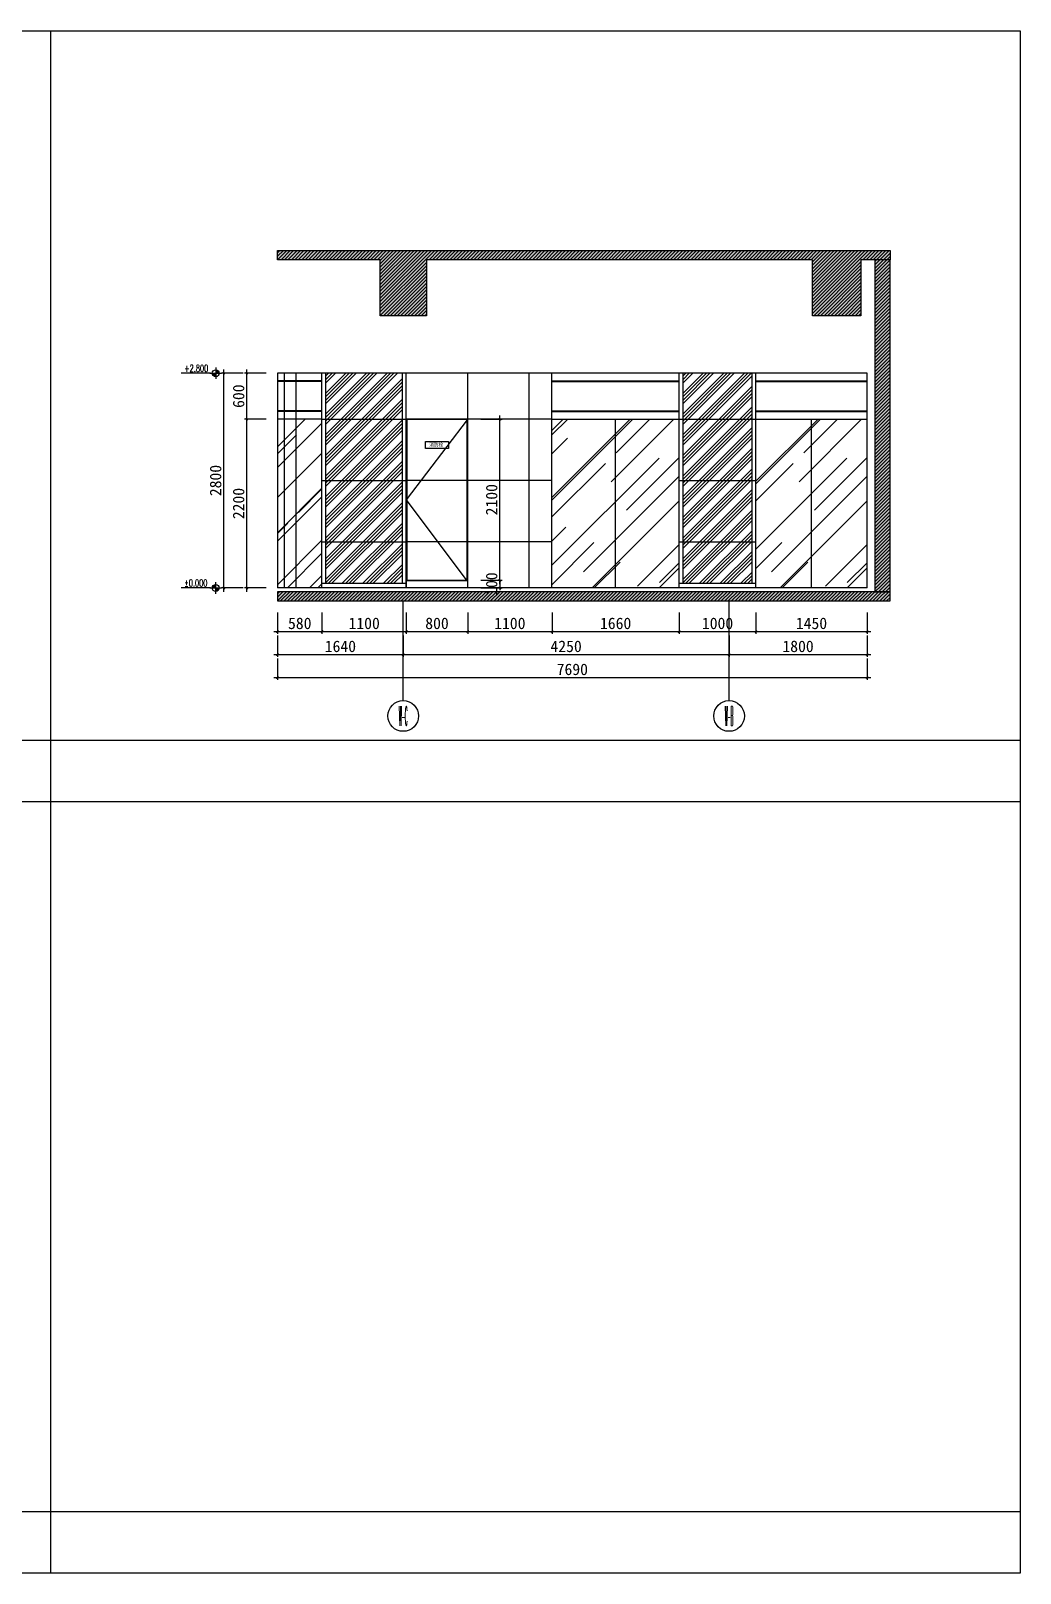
# Model space of a CAD drawing. Header units: millimetres. Extents: x 110215 to 630040, y -488650 to 141897.
# Drawn here: x 582694 to 595597, y 121786 to 141897 of the extents above; entities that cross this region are included whole.
import ezdxf
from ezdxf.enums import TextEntityAlignment as Align

# ---------------------------------------------------------------- set-up
doc = ezdxf.new("R2010")
doc.units = ezdxf.units.MM
doc.header["$LTSCALE"] = 1000
doc.linetypes.add('HIDDEN', pattern=[9.525, 6.35, -3.175])
doc.layers.get('Defpoints').update_dxf_attribs({"color": 2})
for name, color, linetype in [('0-118标注', 2, 'Continuous'), ('0-140c立面材料填充', 250, 'Continuous'), ('0-140d立面材料分隔', 146, 'Continuous'), ('0-140立面图剖切线', 4, 'Continuous'), ('1', 4, 'Continuous'), ('7', 7, 'Continuous')]:
    doc.layers.add(name, color=color, linetype=linetype)
doc.styles.add('_TCH_AXIS', font='COMPLEX', dxfattribs={"bigfont": 'GBCBIG'})
doc.styles.add('COMPLEX', font='COMPLEX')
doc.styles.add('DIM_FONT', font='SIMPLEX', dxfattribs={"width": 0.7, "bigfont": 'GBCBIG'})
doc.styles.add('LOGO', font='arial.ttf', dxfattribs={"width": 0.9})
doc.styles.add('黑体', font='simhei.ttf')
doc.dimstyles.new('50', dxfattribs={"dimscale": 50, "dimtxt": 3, "dimasz": 0.6, "dimexe": 0.6, "dimexo": 0.6, "dimtad": 1, "dimdec": 0, "dimdsep": 46, "dimtxsty": '黑体', "dimblk1": 'ARCHTICK', "dimblk2": 'ARCHTICK', "dimsah": 1, "dimcen": 0, "dimdle": 1, "dimclrd": 251, "dimclre": 251, "dimclrt": 2, "dimadec": 0, "dimazin": 0, "dimtfac": 1, "dimtdec": 0, "dimtix": 1, "dimtmove": 2, "dimatfit": 3, "dimldrblk": 'DOT', "dimfxl": 0, "dimtolj": 1, "dimtzin": 0, "dimarcsym": 0})

# ---------------------------------------------------------------- blocks, each defined once
blk = doc.blocks.new('_ArchTick')
at = {"color": 0, "linetype": 'ByBlock', "const_width": 0.4}
blk.add_lwpolyline([(-0.5, -0.5), (0.5, 0.5)], dxfattribs=at)
blk = doc.blocks.new('*D536')
at = {"color": 251, "lineweight": -2, "transparency": 16777216}
for p, q in [((585911, 134313), (585911, 134033)), ((586491, 134313), (586491, 134033)), ((585861, 134063), (586541, 134063))]:
    blk.add_line(p, q, dxfattribs=at)
at = {"layer": 'Defpoints', "color": 0, "transparency": 16777216}
for p in [(585911, 134463), (586491, 134463), (586491, 134063)]:
    blk.add_point(p, dxfattribs=at)
at = {"color": 251, "lineweight": -2, "transparency": 16777216, "xscale": 30, "yscale": 30, "zscale": 30, "rotation": 180}
blk.add_blockref('_ArchTick', (585911, 134063), dxfattribs=at)
at = {"color": 251, "lineweight": -2, "transparency": 16777216, "xscale": 30, "yscale": 30, "zscale": 30}
blk.add_blockref('_ArchTick', (586491, 134063), dxfattribs=at)
at = {"color": 2, "transparency": 16777216, "insert": (586201, 134170), "char_height": 150, "attachment_point": 5, "style": '黑体'}
blk.add_mtext('\\A1;580', dxfattribs=at)
blk = doc.blocks.new('_DOT')
at = {"color": 0, "linetype": 'ByBlock'}
blk.add_line((-0.5, 0), (-1, 0), dxfattribs=at)
at = {"color": 0, "linetype": 'ByBlock', "const_width": 0.5}
blk.add_lwpolyline([(-0.25, 0, 1), (0.25, 0, 1)], format="xyb", close=True, dxfattribs=at)
blk = doc.blocks.new('*D537')
at = {"color": 251, "lineweight": -2, "transparency": 16777216}
for p, q in [((586491, 134313), (586491, 134033)), ((587591, 134313), (587591, 134033)), ((586441, 134063), (587641, 134063))]:
    blk.add_line(p, q, dxfattribs=at)
at = {"layer": 'Defpoints', "color": 0, "transparency": 16777216}
for p in [(586491, 134463), (587591, 134463), (587591, 134063)]:
    blk.add_point(p, dxfattribs=at)
at = {"color": 251, "lineweight": -2, "transparency": 16777216, "xscale": 30, "yscale": 30, "zscale": 30, "rotation": 180}
blk.add_blockref('_ArchTick', (586491, 134063), dxfattribs=at)
at = {"color": 251, "lineweight": -2, "transparency": 16777216, "xscale": 30, "yscale": 30, "zscale": 30}
blk.add_blockref('_ArchTick', (587591, 134063), dxfattribs=at)
at = {"color": 2, "transparency": 16777216, "insert": (587041, 134170), "char_height": 150, "attachment_point": 5, "style": '黑体'}
blk.add_mtext('\\A1;1100', dxfattribs=at)
blk = doc.blocks.new('*D538')
at = {"color": 251, "lineweight": -2, "transparency": 16777216}
for p, q in [((587591, 134313), (587591, 134033)), ((588391, 134313), (588391, 134033)), ((587541, 134063), (588441, 134063))]:
    blk.add_line(p, q, dxfattribs=at)
at = {"layer": 'Defpoints', "color": 0, "transparency": 16777216}
for p in [(587591, 134463), (588391, 134463), (588391, 134063)]:
    blk.add_point(p, dxfattribs=at)
at = {"color": 251, "lineweight": -2, "transparency": 16777216, "xscale": 30, "yscale": 30, "zscale": 30, "rotation": 180}
blk.add_blockref('_ArchTick', (587591, 134063), dxfattribs=at)
at = {"color": 251, "lineweight": -2, "transparency": 16777216, "xscale": 30, "yscale": 30, "zscale": 30}
blk.add_blockref('_ArchTick', (588391, 134063), dxfattribs=at)
at = {"color": 2, "transparency": 16777216, "insert": (587991, 134170), "char_height": 150, "attachment_point": 5, "style": '黑体'}
blk.add_mtext('\\A1;800', dxfattribs=at)
blk = doc.blocks.new('*D539')
at = {"color": 251, "lineweight": -2, "transparency": 16777216}
for p, q in [((589491, 134313), (589491, 134033)), ((591150, 134313), (591150, 134033)), ((589441, 134063), (591200, 134063))]:
    blk.add_line(p, q, dxfattribs=at)
at = {"layer": 'Defpoints', "color": 0, "transparency": 16777216}
for p in [(589491, 134463), (591150, 134463), (591150, 134063)]:
    blk.add_point(p, dxfattribs=at)
at = {"color": 251, "lineweight": -2, "transparency": 16777216, "xscale": 30, "yscale": 30, "zscale": 30, "rotation": 180}
blk.add_blockref('_ArchTick', (589491, 134063), dxfattribs=at)
at = {"color": 251, "lineweight": -2, "transparency": 16777216, "xscale": 30, "yscale": 30, "zscale": 30}
blk.add_blockref('_ArchTick', (591150, 134063), dxfattribs=at)
at = {"color": 2, "transparency": 16777216, "insert": (590321, 134170), "char_height": 150, "attachment_point": 5, "style": '黑体'}
blk.add_mtext('\\A1;1660', dxfattribs=at)
blk = doc.blocks.new('*D540')
at = {"color": 251, "lineweight": -2, "transparency": 16777216}
for p, q in [((591150, 134313), (591150, 134033)), ((592151, 134313), (592151, 134033)), ((591100, 134063), (592201, 134063))]:
    blk.add_line(p, q, dxfattribs=at)
at = {"layer": 'Defpoints', "color": 0, "transparency": 16777216}
for p in [(591150, 134463), (592151, 134463), (592151, 134063)]:
    blk.add_point(p, dxfattribs=at)
at = {"color": 251, "lineweight": -2, "transparency": 16777216, "xscale": 30, "yscale": 30, "zscale": 30, "rotation": 180}
blk.add_blockref('_ArchTick', (591150, 134063), dxfattribs=at)
at = {"color": 251, "lineweight": -2, "transparency": 16777216, "xscale": 30, "yscale": 30, "zscale": 30}
blk.add_blockref('_ArchTick', (592151, 134063), dxfattribs=at)
at = {"color": 2, "transparency": 16777216, "insert": (591650, 134170), "char_height": 150, "attachment_point": 5, "style": '黑体'}
blk.add_mtext('\\A1;1000', dxfattribs=at)
blk = doc.blocks.new('*D541')
at = {"color": 251, "lineweight": -2, "transparency": 16777216}
for p, q in [((592151, 134313), (592151, 134033)), ((593600, 134313), (593600, 134033)), ((592101, 134063), (593650, 134063))]:
    blk.add_line(p, q, dxfattribs=at)
at = {"layer": 'Defpoints', "color": 0, "transparency": 16777216}
for p in [(592151, 134463), (593600, 134463), (593600, 134063)]:
    blk.add_point(p, dxfattribs=at)
at = {"color": 251, "lineweight": -2, "transparency": 16777216, "xscale": 30, "yscale": 30, "zscale": 30, "rotation": 180}
blk.add_blockref('_ArchTick', (592151, 134063), dxfattribs=at)
at = {"color": 251, "lineweight": -2, "transparency": 16777216, "xscale": 30, "yscale": 30, "zscale": 30}
blk.add_blockref('_ArchTick', (593600, 134063), dxfattribs=at)
at = {"color": 2, "transparency": 16777216, "insert": (592875, 134170), "char_height": 150, "attachment_point": 5, "style": '黑体'}
blk.add_mtext('\\A1;1450', dxfattribs=at)
blk = doc.blocks.new('*D542')
at = {"color": 251, "lineweight": -2, "transparency": 16777216}
for p, q in [((585911, 134013), (585911, 133733)), ((587550, 134013), (587550, 133733)), ((585861, 133763), (587600, 133763))]:
    blk.add_line(p, q, dxfattribs=at)
at = {"layer": 'Defpoints', "color": 0, "transparency": 16777216}
for p in [(585911, 134063), (587550, 134063), (587550, 133763)]:
    blk.add_point(p, dxfattribs=at)
at = {"color": 251, "lineweight": -2, "transparency": 16777216, "xscale": 30, "yscale": 30, "zscale": 30, "rotation": 180}
blk.add_blockref('_ArchTick', (585911, 133763), dxfattribs=at)
at = {"color": 251, "lineweight": -2, "transparency": 16777216, "xscale": 30, "yscale": 30, "zscale": 30}
blk.add_blockref('_ArchTick', (587550, 133763), dxfattribs=at)
at = {"color": 2, "transparency": 16777216, "insert": (586731, 133870), "char_height": 150, "attachment_point": 5, "style": '黑体'}
blk.add_mtext('\\A1;1640', dxfattribs=at)
blk = doc.blocks.new('*D543')
at = {"color": 251, "lineweight": -2, "transparency": 16777216}
for p, q in [((587550, 134013), (587550, 133733)), ((591800, 134013), (591800, 133733)), ((587500, 133763), (591850, 133763))]:
    blk.add_line(p, q, dxfattribs=at)
at = {"layer": 'Defpoints', "color": 0, "transparency": 16777216}
for p in [(587550, 134063), (591800, 134063), (591800, 133763)]:
    blk.add_point(p, dxfattribs=at)
at = {"color": 251, "lineweight": -2, "transparency": 16777216, "xscale": 30, "yscale": 30, "zscale": 30, "rotation": 180}
blk.add_blockref('_ArchTick', (587550, 133763), dxfattribs=at)
at = {"color": 251, "lineweight": -2, "transparency": 16777216, "xscale": 30, "yscale": 30, "zscale": 30}
blk.add_blockref('_ArchTick', (591800, 133763), dxfattribs=at)
at = {"color": 2, "transparency": 16777216, "insert": (589675, 133870), "char_height": 150, "attachment_point": 5, "style": '黑体'}
blk.add_mtext('\\A1;4250', dxfattribs=at)
blk = doc.blocks.new('*D544')
at = {"color": 251, "lineweight": -2, "transparency": 16777216}
for p, q in [((591800, 134013), (591800, 133733)), ((593600, 134013), (593600, 133733)), ((591750, 133763), (593650, 133763))]:
    blk.add_line(p, q, dxfattribs=at)
at = {"layer": 'Defpoints', "color": 0, "transparency": 16777216}
for p in [(591800, 134063), (593600, 134063), (593600, 133763)]:
    blk.add_point(p, dxfattribs=at)
at = {"color": 251, "lineweight": -2, "transparency": 16777216, "xscale": 30, "yscale": 30, "zscale": 30, "rotation": 180}
blk.add_blockref('_ArchTick', (591800, 133763), dxfattribs=at)
at = {"color": 251, "lineweight": -2, "transparency": 16777216, "xscale": 30, "yscale": 30, "zscale": 30}
blk.add_blockref('_ArchTick', (593600, 133763), dxfattribs=at)
at = {"color": 2, "transparency": 16777216, "insert": (592700, 133870), "char_height": 150, "attachment_point": 5, "style": '黑体'}
blk.add_mtext('\\A1;1800', dxfattribs=at)
blk = doc.blocks.new('*D545')
at = {"color": 251, "lineweight": -2, "transparency": 16777216}
for p, q in [((585911, 133713), (585911, 133433)), ((593600, 133713), (593600, 133433)), ((585861, 133463), (593650, 133463))]:
    blk.add_line(p, q, dxfattribs=at)
at = {"layer": 'Defpoints', "color": 0, "transparency": 16777216}
for p in [(585911, 133763), (593600, 133763), (593600, 133463)]:
    blk.add_point(p, dxfattribs=at)
at = {"color": 251, "lineweight": -2, "transparency": 16777216, "xscale": 30, "yscale": 30, "zscale": 30, "rotation": 180}
blk.add_blockref('_ArchTick', (585911, 133463), dxfattribs=at)
at = {"color": 251, "lineweight": -2, "transparency": 16777216, "xscale": 30, "yscale": 30, "zscale": 30}
blk.add_blockref('_ArchTick', (593600, 133463), dxfattribs=at)
at = {"color": 2, "transparency": 16777216, "insert": (589756, 133570), "char_height": 150, "attachment_point": 5, "style": '黑体'}
blk.add_mtext('\\A1;7690', dxfattribs=at)
blk = doc.blocks.new('_AXISO')
blk.add_circle((0, 0), 0.5)
at = {"style": 'COMPLEX', "width": 1.041667}
blk.add_attdef('A', text='', height=0.56, dxfattribs=at).set_placement((-0.25, -0.28), (0.25, -0.28), align=Align.FIT)
blk = doc.blocks.new('*D546')
at = {"color": 251, "lineweight": -2, "transparency": 16777216}
for p, q in [((585761, 136833), (585481, 136833)), ((585511, 134583), (585511, 136883)), ((585761, 134633), (585481, 134633))]:
    blk.add_line(p, q, dxfattribs=at)
at = {"layer": 'Defpoints', "color": 0, "transparency": 16777216}
for p in [(585511, 136833), (585911, 136833), (585911, 134633)]:
    blk.add_point(p, dxfattribs=at)
at = {"color": 251, "lineweight": -2, "transparency": 16777216, "xscale": 30, "yscale": 30, "zscale": 30}
for p, rotation in [((585511, 136833), 90), ((585511, 134633), 270)]:
    blk.add_blockref('_ArchTick', p, dxfattribs=dict(at, rotation=rotation))
at = {"color": 2, "transparency": 16777216, "insert": (585404, 135733), "char_height": 150, "attachment_point": 5, "rotation": 90, "style": '黑体'}
blk.add_mtext('\\A1;2200', dxfattribs=at)
blk = doc.blocks.new('*D547')
at = {"color": 251, "lineweight": -2, "transparency": 16777216}
for p, q in [((585761, 137433), (585481, 137433)), ((585511, 136783), (585511, 137483)), ((585761, 136833), (585481, 136833))]:
    blk.add_line(p, q, dxfattribs=at)
at = {"layer": 'Defpoints', "color": 0, "transparency": 16777216}
for p in [(585511, 137433), (585911, 137433), (585911, 136833)]:
    blk.add_point(p, dxfattribs=at)
at = {"color": 251, "lineweight": -2, "transparency": 16777216, "xscale": 30, "yscale": 30, "zscale": 30}
for p, rotation in [((585511, 137433), 90), ((585511, 136833), 270)]:
    blk.add_blockref('_ArchTick', p, dxfattribs=dict(at, rotation=rotation))
at = {"color": 2, "transparency": 16777216, "insert": (585404, 137133), "char_height": 150, "attachment_point": 5, "rotation": 90, "style": '黑体'}
blk.add_mtext('\\A1;600', dxfattribs=at)
blk = doc.blocks.new('*D548')
at = {"color": 251, "lineweight": -2, "transparency": 16777216}
for p, q in [((585461, 137433), (585181, 137433)), ((585211, 134583), (585211, 137483)), ((585461, 134633), (585181, 134633))]:
    blk.add_line(p, q, dxfattribs=at)
at = {"layer": 'Defpoints', "color": 0, "transparency": 16777216}
for p in [(585211, 137433), (585511, 137433), (585511, 134633)]:
    blk.add_point(p, dxfattribs=at)
at = {"color": 251, "lineweight": -2, "transparency": 16777216, "xscale": 30, "yscale": 30, "zscale": 30}
for p, rotation in [((585211, 137433), 90), ((585211, 134633), 270)]:
    blk.add_blockref('_ArchTick', p, dxfattribs=dict(at, rotation=rotation))
at = {"color": 2, "transparency": 16777216, "insert": (585104, 136033), "char_height": 150, "attachment_point": 5, "rotation": 90, "style": '黑体'}
blk.add_mtext('\\A1;2800', dxfattribs=at)
blk = doc.blocks.new('*D556')
at = {"color": 251, "lineweight": -2, "transparency": 16777216}
for p, q in [((588811, 134733), (588811, 134763)), ((588561, 134733), (588841, 134733)), ((588561, 134633), (588841, 134633)), ((588811, 134733), (588811, 134633)), ((588811, 134633), (588811, 134603))]:
    blk.add_line(p, q, dxfattribs=at)
at = {"layer": 'Defpoints', "color": 0, "transparency": 16777216}
for p in [(588391, 134733), (588391, 134633), (588811, 134633)]:
    blk.add_point(p, dxfattribs=at)
at = {"color": 251, "lineweight": -2, "transparency": 16777216, "xscale": 30, "yscale": 30, "zscale": 30}
for p, rotation in [((588811, 134733), 270), ((588811, 134633), 90)]:
    blk.add_blockref('_ArchTick', p, dxfattribs=dict(at, rotation=rotation))
at = {"color": 2, "transparency": 16777216, "insert": (588704, 134683), "char_height": 150, "attachment_point": 5, "rotation": 90, "style": '黑体'}
blk.add_mtext('\\A1;100', dxfattribs=at)
blk = doc.blocks.new('*D557')
at = {"color": 251, "lineweight": -2, "transparency": 16777216}
for p, q in [((588561, 136833), (588841, 136833)), ((588811, 134683), (588811, 136883)), ((588561, 134733), (588841, 134733))]:
    blk.add_line(p, q, dxfattribs=at)
at = {"layer": 'Defpoints', "color": 0, "transparency": 16777216}
for p in [(588391, 136833), (588811, 136833), (588391, 134733)]:
    blk.add_point(p, dxfattribs=at)
at = {"color": 251, "lineweight": -2, "transparency": 16777216, "xscale": 30, "yscale": 30, "zscale": 30}
for p, rotation in [((588811, 136833), 90), ((588811, 134733), 270)]:
    blk.add_blockref('_ArchTick', p, dxfattribs=dict(at, rotation=rotation))
at = {"color": 2, "transparency": 16777216, "insert": (588704, 135783), "char_height": 150, "attachment_point": 5, "rotation": 90, "style": '黑体'}
blk.add_mtext('\\A1;2100', dxfattribs=at)
blk = doc.blocks.new('*D558')
at = {"color": 251, "lineweight": -2, "transparency": 16777216}
for p, q in [((588391, 134313), (588391, 134033)), ((589491, 134313), (589491, 134033)), ((588341, 134063), (589541, 134063))]:
    blk.add_line(p, q, dxfattribs=at)
at = {"layer": 'Defpoints', "color": 0, "transparency": 16777216}
for p in [(588391, 134463), (589491, 134463), (589491, 134063)]:
    blk.add_point(p, dxfattribs=at)
at = {"color": 251, "lineweight": -2, "transparency": 16777216, "xscale": 30, "yscale": 30, "zscale": 30, "rotation": 180}
blk.add_blockref('_ArchTick', (588391, 134063), dxfattribs=at)
at = {"color": 251, "lineweight": -2, "transparency": 16777216, "xscale": 30, "yscale": 30, "zscale": 30}
blk.add_blockref('_ArchTick', (589491, 134063), dxfattribs=at)
at = {"color": 2, "transparency": 16777216, "insert": (588941, 134170), "char_height": 150, "attachment_point": 5, "style": '黑体'}
blk.add_mtext('\\A1;1100', dxfattribs=at)
blk = doc.blocks.new('*U702')
at = {"extrusion": (0, 0, -1)}
for points in [[(0, 0), (1.5, 0, 0.414214), (0, 1.5)], [(0, 0), (-1.5, 0, 0.414214), (0, -1.5)]]:
    blk.add_hatch(color=256, dxfattribs=at).paths.add_polyline_path(points)
for p, q in [((-2.25, 0), (-15.09, 0)), ((-2.52, 0), (2.52, 0)), ((0, -2.52), (0, 2.52))]:
    blk.add_line(p, q)
blk.add_circle((0, 0), 1.5)
at = {"style": 'DIM_FONT', "width": 0.7, "flags": 8}
blk.add_attdef('%%P0.000', (-13.68, -0.59), '', height=3, dxfattribs=at)
blk = doc.blocks.new('*U703')
at = {"extrusion": (0, 0, -1)}
for points in [[(0, 0), (1.5, 0, -0.414214), (0, -1.5)], [(0, 0), (-1.5, 0, -0.414214), (0, 1.5)]]:
    blk.add_hatch(color=256, dxfattribs=at).paths.add_polyline_path(points)
for p, q in [((-2.25, 0), (-15.09, 0)), ((-2.52, 0), (2.52, 0)), ((0, 2.52), (0, -2.52))]:
    blk.add_line(p, q)
blk.add_circle((0, 0), 1.5)
at = {"style": 'DIM_FONT', "width": 0.7, "flags": 8}
blk.add_attdef('%%P0.000', (-13.68, 0.59), '', height=3, dxfattribs=at)

msp = doc.modelspace()

# ---------------------------------------------------------------- hatches: boundary and pattern name
h = msp.add_hatch()
h.set_pattern_fill('ANSI31', color=250, scale=10)
h.set_pattern_definition([(45, (-19766.347, -330.928), (-22.4506403, 22.4506403), [])])
h.paths.add_polyline_path([(593900.4, 139032.7), (593900.4, 138912.7), (593517.8, 138912.7), (593517.8, 138182.7), (592888.9, 138182.7), (592888.9, 138912.7), (587852, 138912.7), (587852, 138182.7), (587250.4, 138182.7), (587250.4, 138912.7), (585910.7, 138912.7), (585910.7, 139032.7)])
h.paths.add_polyline_path([(593900.4, 138912.7), (593700.4, 138912.7), (593700.4, 134582.7), (593900.4, 134582.7)])
h.paths.add_polyline_path([(593900.4, 134582.7), (585910.7, 134582.7), (585910.7, 134462.7), (593900.4, 134462.7)])
h = msp.add_hatch()
h.set_pattern_fill('ANSI34', color=250, scale=10)
h.set_pattern_definition([(45, (189475.7, 9514.53), (-134.70384, 134.70384), []), (45, (189520.6, 9514.53), (-134.70384, 134.70384), []), (45, (189565.5, 9514.53), (-134.70384, 134.70384), []), (45, (189610.4, 9514.53), (-134.70384, 134.70384), [])])
h.paths.add_polyline_path([(587540.7, 134692.7), (587540.7, 137432.7), (586540.8, 137432.7), (586540.8, 134692.7)])
h = msp.add_hatch()
h.set_pattern_fill('ANSI34', color=250, scale=10)
h.set_pattern_definition([(45, (194135.4, 9514.53), (-134.70384, 134.70384), []), (45, (194180.3, 9514.53), (-134.70384, 134.70384), []), (45, (194225.21, 9514.53), (-134.70384, 134.70384), []), (45, (194270.11, 9514.53), (-134.70384, 134.70384), [])])
h.paths.add_polyline_path([(592100.5, 134692.7), (592100.5, 137432.7), (591200.5, 137432.7), (591200.5, 134692.7)])
at = {"layer": '0-140c立面材料填充'}
h = msp.add_hatch(dxfattribs=at)
h.set_pattern_fill('AR-CONC', color=256)
h.set_pattern_definition([(50, (-19766.35, -330.93), (182.18467, -15.939086), [19.05, -209.55]), (355, (-19766.35, -330.93), (-35.24342, 191.056845), [15.24, -167.640584]), (100.451445, (-19751.16, -332.26), (146.941247, 175.11775), [16.19001, -178.090245]), (46.1842, (-19766.35, -280.13), (271.07904, -42.04233), [28.575, -314.325]), (96.63556, (-19743.76, -283.63), (237.40413, 247.42612), [24.28502, -267.13561]), (351.18415, (-19766.35, -280.13), (237.40413, 247.42612), [22.85997, -251.45973]), (21, (-19740.95, -292.83), (151.61439, -102.265198), [19.05, -209.55]), (326, (-19740.95, -292.83), (61.80203, 184.187966), [15.24, -167.64]), (71.451445, (-19728.31, -301.35), (213.41642, 81.92277), [16.19001, -178.08994]), (37.5, (-19766.35, -330.93), (3.088603, 84.555039), [0, -165.608, 0, -170.18, 0, -168.275]), (7.5, (-19766.35, -330.93), (66.819663, 100.180575), [0, -97.028, 0, -161.798, 0, -64.135]), (327.5, (-19822.99, -330.93), (135.590595, -5.728744), [0, -63.5, 0, -198.12, 0, -262.89]), (317.5, (-19848.39, -330.93), (148.129181, 25.42649), [0, -82.55, 0, -131.572, 0, -186.69])])
h.paths.add_polyline_path([(593900.4, 139032.7), (593900.4, 138912.7), (593517.8, 138912.7), (593517.8, 138182.7), (592888.9, 138182.7), (592888.9, 138912.7), (587852, 138912.7), (587852, 138182.7), (587250.4, 138182.7), (587250.4, 138912.7), (585910.7, 138912.7), (585910.7, 139032.7)])
h.paths.add_polyline_path([(593900.4, 138912.7), (593700.4, 138912.7), (593700.4, 134582.7), (593900.4, 134582.7)])
h.paths.add_polyline_path([(593900.4, 134582.7), (585910.7, 134582.7), (585910.7, 134462.7), (593900.4, 134462.7)])
h = msp.add_hatch(dxfattribs=at)
h.set_pattern_fill('AR-RROOF', color=256, scale=600, angle=45)
h.set_pattern_definition([(45, (619212.8, 221263.2), (509.117, 1357.645), [9000, -1200, 3000, -600]), (45, (619564.9, 222039.6), (-988.535, 140.007), [1800, -198, 3600, -450]), (45, (619064.3, 221835.93), (1921.9162, 2490.43), [4800, -840, 2400, -600])])
h.paths.add_polyline_path([(586490.8, 134632.7), (586490.8, 136832.7), (585910.7, 136832.7), (585910.7, 134632.7)])
h = msp.add_hatch(dxfattribs=at)
h.set_pattern_fill('AR-RROOF', color=256, scale=600, angle=45)
h.set_pattern_definition([(45, (594364.95, 221263.2), (509.117, 1357.645), [9000, -1200, 3000, -600]), (45, (594717.1, 222039.6), (-988.535, 140.007), [1800, -198, 3600, -450]), (45, (594216.46, 221835.94), (1921.9162, 2490.43), [4800, -840, 2400, -600])])
h.paths.add_polyline_path([(589490.1, 134632.7), (589490.8, 136832.7), (591150.5, 136832.7), (591150.5, 134632.7)])
h = msp.add_hatch(dxfattribs=at)
h.set_pattern_fill('AR-RROOF', color=256, scale=600, angle=45)
h.set_pattern_definition([(45, (596814.86, 221263.2), (509.117, 1357.645), [9000, -1200, 3000, -600]), (45, (597167, 222039.6), (-988.535, 140.007), [1800, -198, 3600, -450]), (45, (596666.37, 221835.94), (1921.9162, 2490.43), [4800, -840, 2400, -600])])
h.paths.add_polyline_path([(592150.5, 136832.7), (592150.5, 134632.7), (593600.4, 134632.7), (593600.4, 136832.7)])

# ---------------------------------------------------------------- linework, layer by layer
for p, q in [((582949.1, 141896.8), (582949.1, 121785.6)), ((595596.8, 132641.2), (570051.4, 132641.2)), ((595596.8, 131841.2), (570051.4, 131841.2)), ((595596.8, 122585.6), (570051.4, 122585.6))]:
    msp.add_line(p, q)
at = {"color": 251}
for p, q in [((586003.1, 134632.7), (586003.1, 137432.7)), ((586153.1, 134632.7), (586153.1, 137432.7))]:
    msp.add_line(p, q, dxfattribs=at)
at = {"color": 9}
for p, q in [((587590.7, 134727.7), (587590.7, 134632.7)), ((588390.7, 134727.7), (588390.7, 134632.7))]:
    msp.add_line(p, q, dxfattribs=at)
for points in [[(570051.4, 141896.8), (595596.8, 141896.8), (595596.8, 121785.6), (570051.4, 121785.6)], [(593900.4, 138912.7), (593700.4, 138912.7), (593700.4, 134582.7), (593900.4, 134582.7)], [(593900.4, 134582.7), (585910.7, 134582.7), (585910.7, 134462.7), (593900.4, 134462.7)]]:
    msp.add_lwpolyline(points, close=True)
msp.add_lwpolyline([(593900.4, 139032.7), (593900.4, 138912.7), (593517.8, 138912.7), (593517.8, 138182.7), (592888.9, 138182.7), (592888.9, 138912.7), (587852, 138912.7), (587852, 138182.7), (587250.4, 138182.7), (587250.4, 138912.7), (585910.7, 138912.7), (585910.7, 139032.7), (593900.4, 139032.7)])
at = {"color": 4}
for points in [[(587590.7, 136832.7), (587590.7, 134727.7), (588390.7, 134727.7), (588390.7, 136832.7)], [(587595.7, 136827.7), (587595.7, 134732.7), (588385.7, 134732.7), (588385.7, 136827.7), (587595.7, 136827.7)]]:
    msp.add_lwpolyline(points, close=True, dxfattribs=at)
at = {"color": 9}
msp.add_lwpolyline([(587590.7, 136832.7), (588390.7, 136832.7)], dxfattribs=at)
at = {"color": 9, "linetype": 'HIDDEN'}
msp.add_lwpolyline([(588385.7, 136825.6), (587590.7, 135780.2), (588381.9, 134725.6)], dxfattribs=at)
at = {"layer": '0-118标注'}
for p, q in [((587550.4, 133162.7, 13.8), (587550.4, 134462.7)), ((591800.4, 133162.7, 13.8), (591800.4, 134462.7))]:
    msp.add_line(p, q, dxfattribs=at)
at = {"layer": '0-140c立面材料填充', "color": 251}
for p, q in [((588390.7, 137432.7), (588390.7, 134632.7)), ((589190.7, 137432.7), (589190.7, 134632.7)), ((586490.8, 136832.7), (587590.7, 136832.7)), ((589490.8, 136832.7), (587590.7, 136832.7)), ((591150.5, 136832.7), (592150.5, 136832.7)), ((586490.8, 136032.7), (587590.7, 136032.7)), ((589490.8, 136032.7), (587590.7, 136032.7)), ((591150.5, 136032.7), (592150.5, 136032.7)), ((586490.8, 135232.7), (587590.7, 135232.7)), ((589490.8, 135232.7), (587590.7, 135232.7)), ((591150.5, 135232.7), (592150.5, 135232.7))]:
    msp.add_line(p, q, dxfattribs=at)
at = {"layer": '0-140d立面材料分隔'}
for p, q in [((586490.8, 134632.7), (586490.8, 137432.7)), ((587590.7, 134632.7), (587590.7, 137432.7)), ((589490.8, 134632.7), (589490.8, 137432.7)), ((591150.5, 134632.7), (591150.5, 137432.7)), ((592150.5, 134632.7), (592150.5, 137432.7)), ((586490.8, 137332.7), (585910.7, 137332.7)), ((586490.8, 137322.7), (585910.7, 137322.7)), ((589490.8, 137332.7), (591150.5, 137332.7)), ((589490.8, 137322.7), (591150.5, 137322.7)), ((592150.5, 137332.7), (593600.4, 137332.7)), ((592150.5, 137322.7), (593600.4, 137322.7)), ((586490.8, 136942.7), (585910.7, 136942.7)), ((586490.8, 136932.7), (585910.7, 136932.7)), ((586490.8, 136832.7), (585910.7, 136832.7)), ((589490.8, 136942.7), (591150.5, 136942.7)), ((589490.8, 136932.7), (591150.5, 136932.7)), ((589490.8, 136832.7), (591150.5, 136832.7)), ((592150.5, 136942.7), (593600.4, 136942.7)), ((592150.5, 136932.7), (593600.4, 136932.7)), ((592150.5, 136832.7), (593600.4, 136832.7)), ((586490.5, 134692.7), (587590.7, 134692.7)), ((591150.2, 134692.7), (592150.5, 134692.7))]:
    msp.add_line(p, q, dxfattribs=at)
at = {"layer": '0-140d立面材料分隔', "color": 8}
for p, q in [((586540.8, 134692.7), (586540.8, 137432.7)), ((587540.7, 134692.7), (587540.7, 137432.7)), ((591200.5, 134692.7), (591200.5, 137432.7)), ((592100.5, 134692.7), (592100.5, 137432.7)), ((590320.8, 134632.7), (590320.6, 136832.7)), ((592875.5, 134632.7), (592875.4, 136832.7))]:
    msp.add_line(p, q, dxfattribs=at)
at = {"layer": '0-140立面图剖切线'}
for p, q in [((585910.7, 137432.7), (585910.7, 134632.7)), ((593600.4, 137432.7), (585910.7, 137432.7)), ((593600.4, 134632.7), (593600.4, 137432.7)), ((593600.4, 134632.7), (585910.7, 134632.7))]:
    msp.add_line(p, q, dxfattribs=at)
at = {"layer": '7', "color": 3}
msp.add_lwpolyline([(587841.7, 136452.7), (587841.7, 136542.6), (588139.8, 136542.6), (588139.8, 136452.7)], close=True, dxfattribs=at)

# ---------------------------------------------------------------- block references
at = {"layer": '0-118标注'}
ref = msp.add_blockref('*U703', (585105.1, 137432.7), dxfattribs=dict(at, xscale=30, yscale=30, zscale=30))
ref.add_attrib('%%P0.000', '+2.800', (584694.6, 137450.4), dxfattribs={"layer": '0', "color": 7, "height": 90, "style": 'DIM_FONT', "width": 0.7, "flags": 8})
ref = msp.add_blockref('*U702', (585105.1, 134632.7), dxfattribs=dict(at, xscale=30, yscale=30, zscale=30))
ref.add_attrib('%%P0.000', '±0.000', (584694.6, 134650.4), dxfattribs={"layer": '0', "color": 7, "height": 90, "style": 'DIM_FONT', "width": 0.7, "flags": 8})
ref = msp.add_blockref('_AXISO', (587550.4, 132962.7, 13.8), dxfattribs=dict(at, xscale=400, yscale=400, zscale=400))
ref.add_attrib('A', 'W-C', dxfattribs={"layer": '0', "height": 257.36, "style": '_TCH_AXIS', "width": 0.138462}).set_placement((587495.2, 132834, 13.8), (587605.5, 132834, 13.8), align=Align.FIT)
ref = msp.add_blockref('_AXISO', (591800.4, 132962.7, 13.8), dxfattribs=dict(at, xscale=400, yscale=400, zscale=400))
ref.add_attrib('A', 'W-B', dxfattribs={"layer": '0', "height": 257.36, "style": '_TCH_AXIS', "width": 0.134328}).set_placement((591745.2, 132834, 13.8), (591855.5, 132834, 13.8), align=Align.FIT)

# ---------------------------------------------------------------- texts
at = {"layer": '1', "color": 3, "style": 'LOGO', "width": 0.9}
msp.add_text('消防栓', height=48, dxfattribs=at).set_placement((588071.4, 136475.8, 274.3), align=Align.RIGHT)

# ---------------------------------------------------------------- dimensions: what is measured, and where the dimension line sits
for base, p1, p2, angle, picture, middle in [((585210.7, 137432.7), (585510.7, 134632.7), (585510.7, 137432.7), 90, '*D548', (585103.6, 136032.7)), ((585510.7, 137432.7), (585910.7, 136832.7), (585910.7, 137432.7), 90, '*D547', (585403.6, 137132.7)), ((585510.7, 136832.7), (585910.7, 134632.7), (585910.7, 136832.7), 90, '*D546', (585403.6, 135732.7)), ((588810.7, 136832.7), (588390.7, 134732.7), (588390.7, 136832.7), 90, '*D557', (588703.7, 135782.7)), ((588810.7, 134632.7), (588390.7, 134732.7), (588390.7, 134632.7), 270, '*D556', (588703.7, 134682.7))]:
    dim = msp.add_linear_dim(base=base, p1=p1, p2=p2, angle=angle, dimstyle='50', override={"dimfxl": 5, "dimarcsym": 1})
    dim.commit()
    dim.dimension.update_dxf_attribs({"geometry": picture, "text_midpoint": middle})
for base, p1, p2, picture, middle in [((586490.8, 134062.7), (585910.7, 134462.7), (586490.8, 134462.7), '*D536', (586200.7, 134169.8)), ((587590.7, 134062.7), (586490.8, 134462.7), (587590.7, 134462.7), '*D537', (587040.8, 134169.8)), ((588390.7, 134062.7), (587590.7, 134462.7), (588390.7, 134462.7), '*D538', (587990.7, 134169.8)), ((589490.8, 134062.7), (588390.7, 134462.7), (589490.8, 134462.7), '*D558', (588940.8, 134169.8)), ((591150.5, 134062.7), (589490.8, 134462.7), (591150.5, 134462.7), '*D539', (590320.6, 134169.8)), ((592150.5, 134062.7), (591150.5, 134462.7), (592150.5, 134462.7), '*D540', (591650.5, 134169.8)), ((593600.4, 134062.7), (592150.5, 134462.7), (593600.4, 134462.7), '*D541', (592875.4, 134169.8)), ((587550.4, 133762.7), (585910.7, 134062.7), (587550.4, 134062.7), '*D542', (586730.5, 133869.8)), ((591800.4, 133762.7), (587550.4, 134062.7), (591800.4, 134062.7), '*D543', (589675.4, 133869.8)), ((593600.4, 133762.7), (591800.4, 134062.7), (593600.4, 134062.7), '*D544', (592700.4, 133869.8)), ((593600.4, 133462.7), (585910.7, 133762.7), (593600.4, 133762.7), '*D545', (589755.5, 133569.8))]:
    dim = msp.add_linear_dim(base=base, p1=p1, p2=p2, dimstyle='50', override={"dimfxl": 5, "dimarcsym": 1})
    dim.commit()
    dim.dimension.update_dxf_attribs({"geometry": picture, "text_midpoint": middle})

doc.saveas('drawing.dxf')
